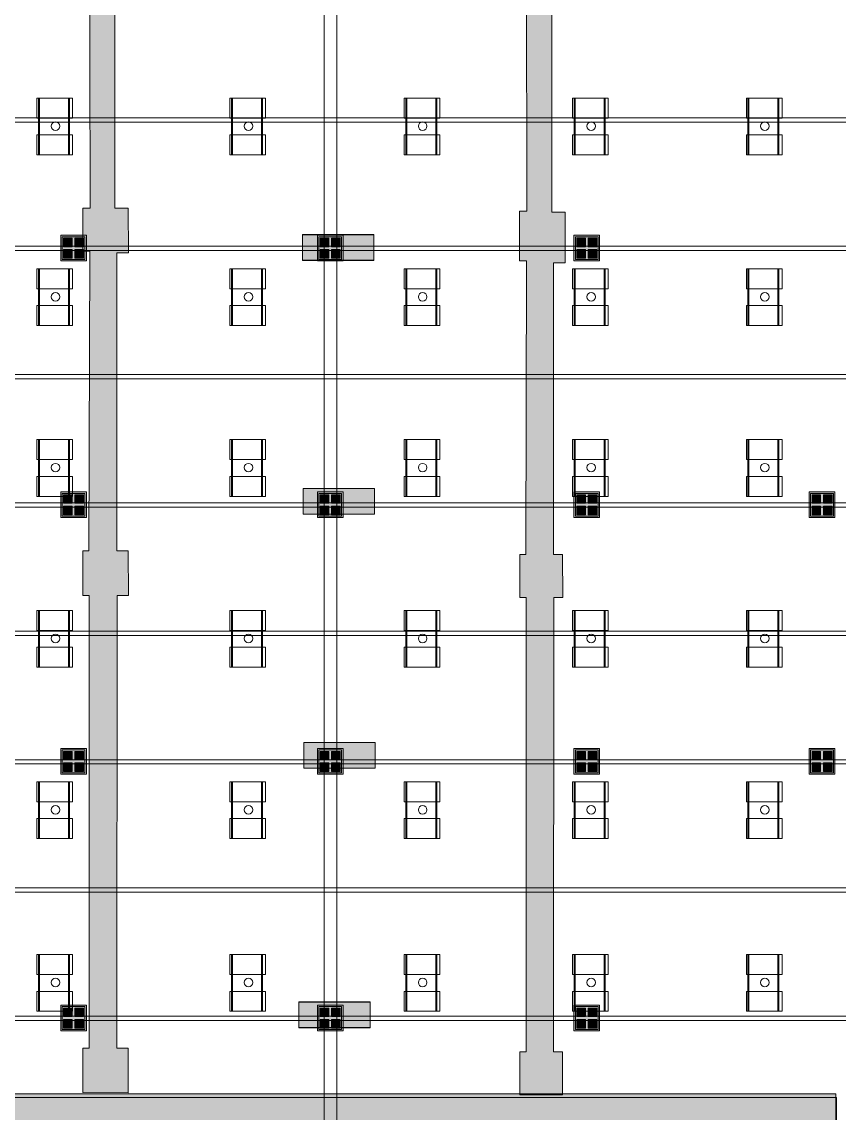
# Model space of a CAD drawing. Header units: inches. Extents: x -10671 to 1761, y -674 to 7170.
# Drawn here: x -5131 to -3984, y 965 to 2496 of the extents above; entities that cross this region are included whole.
import ezdxf

# ---------------------------------------------------------------- set-up
doc = ezdxf.new("R2010")
doc.units = ezdxf.units.IN
doc.header["$LTSCALE"] = 19.2
doc.header["$MEASUREMENT"] = 0
for name, color, linetype, lineweight, true_color in [('DWG-bldg-utility box', 3, 'Continuous', 18, 0x00ff00), ('Venue-Ceiling-HVAC', 7, 'Continuous', 5, 0xbbbbbb), ('Venue-NO HANG ZONE', 7, 'Continuous', 15, 0xdd0000), ('Venue-Rigging Steel-High', 7, 'Continuous', 5, 0x800000), ('Venue-Rigging Steel-Low', 7, 'Continuous', 5, 0x0000dd)]:
    doc.layers.add(name, color=color, linetype=linetype, lineweight=lineweight, true_color=true_color)
doc.layers.add('Venue-Ceiling-Lights', color=7, linetype='Continuous', lineweight=5)
doc.layers.add('Venue-Floor Pockets', color=7, linetype='Continuous', lineweight=5)

# ---------------------------------------------------------------- blocks, each defined once
blk = doc.blocks.new('FLOORBOX')
at = {"layer": 'Venue-Floor Pockets', "linetype": 'Continuous', "lineweight": 0, "true_color": 0xaaaaaa}
blk.add_hatch(color=253, dxfattribs=at).paths.add_polyline_path([(-18, 18), (18, 18), (18, -18), (-18, -18)])
at = {"layer": 'Venue-Floor Pockets', "linetype": 'Continuous', "lineweight": 0, "true_color": 0xbbbbbb}
blk.add_hatch(color=9, dxfattribs=at).paths.add_polyline_path([(-16, 16), (16, 16), (16, -16), (-16, -16)])
at = {"layer": 'Venue-Floor Pockets', "linetype": 'Continuous', "lineweight": 0, "true_color": 0xdddddd}
for points in [[(-14, 14), (-2, 14), (-2, 2), (-14, 2)], [(2, 14), (14, 14), (14, 2), (2, 2)], [(-14, -2), (-2, -2), (-2, -14), (-14, -14)], [(2, -2), (14, -2), (14, -14), (2, -14)]]:
    blk.add_hatch(color=254, dxfattribs=at).paths.add_polyline_path(points)
at = {"layer": 'Venue-Floor Pockets', "color": 7, "linetype": 'Continuous', "lineweight": 5, "flags": 128}
for points in [[(-18, 18), (18, 18), (18, -18), (-18, -18)], [(-16, 16), (16, 16), (16, -16), (-16, -16)], [(-14, 14), (-2, 14), (-2, 2), (-14, 2)], [(2, 14), (14, 14), (14, 2), (2, 2)], [(-14, -2), (-2, -2), (-2, -14), (-14, -14)], [(2, -2), (14, -2), (14, -14), (2, -14)]]:
    blk.add_lwpolyline(points, close=True, dxfattribs=at)
blk = doc.blocks.new('Group-2640-1')
at = {"layer": 'Venue-Ceiling-Lights', "color": 7, "linetype": 'Continuous', "lineweight": 5, "flags": 128}
for points in [[(-5109.6, 2388.8), (-5059.6, 2388.8), (-5059.6, 2360.8), (-5109.6, 2360.8)], [(-5107.6, 2388.8), (-5106.1, 2388.8), (-5106.1, 2309.2), (-5107.6, 2309.2)], [(-5065.5, 2388.8), (-5064, 2388.8), (-5064, 2309.2), (-5065.5, 2309.2)], [(-5109.6, 2337.2), (-5059.6, 2337.2), (-5059.6, 2309.2), (-5109.6, 2309.2)]]:
    blk.add_lwpolyline(points, close=True, dxfattribs=at)
at = {"layer": 'Venue-Ceiling-Lights', "color": 7, "linetype": 'Continuous', "lineweight": 5}
blk.add_circle((-5083.7, 2349.5), 6, dxfattribs=at)
blk = doc.blocks.new('Group-2641-1')
at = {"layer": 'Venue-Ceiling-Lights', "color": 7, "linetype": 'Continuous', "lineweight": 5, "flags": 128}
for points in [[(-4839, 2388.8), (-4789, 2388.8), (-4789, 2360.8), (-4839, 2360.8)], [(-4836.9, 2388.8), (-4835.4, 2388.8), (-4835.4, 2309.2), (-4836.9, 2309.2)], [(-4794.8, 2388.8), (-4793.3, 2388.8), (-4793.3, 2309.2), (-4794.8, 2309.2)], [(-4839, 2337.2), (-4789, 2337.2), (-4789, 2309.2), (-4839, 2309.2)]]:
    blk.add_lwpolyline(points, close=True, dxfattribs=at)
at = {"layer": 'Venue-Ceiling-Lights', "color": 7, "linetype": 'Continuous', "lineweight": 5}
blk.add_circle((-4813, 2349.5), 6, dxfattribs=at)
blk = doc.blocks.new('Group-2642-1')
at = {"layer": 'Venue-Ceiling-Lights', "color": 7, "linetype": 'Continuous', "lineweight": 5, "flags": 128}
for points in [[(-4594.5, 2388.8), (-4544.5, 2388.8), (-4544.5, 2360.8), (-4594.5, 2360.8)], [(-4592.4, 2388.8), (-4590.9, 2388.8), (-4590.9, 2309.2), (-4592.4, 2309.2)], [(-4550.3, 2388.8), (-4548.8, 2388.8), (-4548.8, 2309.2), (-4550.3, 2309.2)], [(-4594.5, 2337.2), (-4544.5, 2337.2), (-4544.5, 2309.2), (-4594.5, 2309.2)]]:
    blk.add_lwpolyline(points, close=True, dxfattribs=at)
at = {"layer": 'Venue-Ceiling-Lights', "color": 7, "linetype": 'Continuous', "lineweight": 5}
blk.add_circle((-4568.6, 2349.5), 6, dxfattribs=at)
blk = doc.blocks.new('Group-2643-1')
at = {"layer": 'Venue-Ceiling-Lights', "color": 7, "linetype": 'Continuous', "lineweight": 5, "flags": 128}
for points in [[(-4358.3, 2388.8), (-4308.3, 2388.8), (-4308.3, 2360.8), (-4358.3, 2360.8)], [(-4356.2, 2388.8), (-4354.7, 2388.8), (-4354.7, 2309.2), (-4356.2, 2309.2)], [(-4314.1, 2388.8), (-4312.6, 2388.8), (-4312.6, 2309.2), (-4314.1, 2309.2)], [(-4358.3, 2337.2), (-4308.3, 2337.2), (-4308.3, 2309.2), (-4358.3, 2309.2)]]:
    blk.add_lwpolyline(points, close=True, dxfattribs=at)
at = {"layer": 'Venue-Ceiling-Lights', "color": 7, "linetype": 'Continuous', "lineweight": 5}
blk.add_circle((-4332.3, 2349.5), 6, dxfattribs=at)
blk = doc.blocks.new('Group-2644-1')
at = {"layer": 'Venue-Ceiling-Lights', "color": 7, "linetype": 'Continuous', "lineweight": 5, "flags": 128}
for points in [[(-4114.5, 2388.8), (-4064.5, 2388.8), (-4064.5, 2360.8), (-4114.5, 2360.8)], [(-4112.4, 2388.8), (-4110.9, 2388.8), (-4110.9, 2309.2), (-4112.4, 2309.2)], [(-4070.3, 2388.8), (-4068.8, 2388.8), (-4068.8, 2309.2), (-4070.3, 2309.2)], [(-4114.5, 2337.2), (-4064.5, 2337.2), (-4064.5, 2309.2), (-4114.5, 2309.2)]]:
    blk.add_lwpolyline(points, close=True, dxfattribs=at)
at = {"layer": 'Venue-Ceiling-Lights', "color": 7, "linetype": 'Continuous', "lineweight": 5}
blk.add_circle((-4088.6, 2349.5), 6, dxfattribs=at)
blk = doc.blocks.new('Group-2649-1')
at = {"layer": 'Venue-Ceiling-Lights', "color": 7, "linetype": 'Continuous', "lineweight": 5, "flags": 128}
for points in [[(-5109.6, 2149.4), (-5059.6, 2149.4), (-5059.6, 2121.4), (-5109.6, 2121.4)], [(-5107.6, 2149.4), (-5106.1, 2149.4), (-5106.1, 2069.8), (-5107.6, 2069.8)], [(-5065.5, 2149.4), (-5064, 2149.4), (-5064, 2069.8), (-5065.5, 2069.8)], [(-5109.6, 2097.8), (-5059.6, 2097.8), (-5059.6, 2069.8), (-5109.6, 2069.8)]]:
    blk.add_lwpolyline(points, close=True, dxfattribs=at)
at = {"layer": 'Venue-Ceiling-Lights', "color": 7, "linetype": 'Continuous', "lineweight": 5}
blk.add_circle((-5083.7, 2110.1), 6, dxfattribs=at)
blk = doc.blocks.new('Group-2650-1')
at = {"layer": 'Venue-Ceiling-Lights', "color": 7, "linetype": 'Continuous', "lineweight": 5, "flags": 128}
for points in [[(-4839, 2149.4), (-4789, 2149.4), (-4789, 2121.4), (-4839, 2121.4)], [(-4836.9, 2149.4), (-4835.4, 2149.4), (-4835.4, 2069.8), (-4836.9, 2069.8)], [(-4794.8, 2149.4), (-4793.3, 2149.4), (-4793.3, 2069.8), (-4794.8, 2069.8)], [(-4839, 2097.8), (-4789, 2097.8), (-4789, 2069.8), (-4839, 2069.8)]]:
    blk.add_lwpolyline(points, close=True, dxfattribs=at)
at = {"layer": 'Venue-Ceiling-Lights', "color": 7, "linetype": 'Continuous', "lineweight": 5}
blk.add_circle((-4813, 2110.1), 6, dxfattribs=at)
blk = doc.blocks.new('Group-2651-1')
at = {"layer": 'Venue-Ceiling-Lights', "color": 7, "linetype": 'Continuous', "lineweight": 5, "flags": 128}
for points in [[(-4594.5, 2149.4), (-4544.5, 2149.4), (-4544.5, 2121.4), (-4594.5, 2121.4)], [(-4592.4, 2149.4), (-4590.9, 2149.4), (-4590.9, 2069.8), (-4592.4, 2069.8)], [(-4550.3, 2149.4), (-4548.8, 2149.4), (-4548.8, 2069.8), (-4550.3, 2069.8)], [(-4594.5, 2097.8), (-4544.5, 2097.8), (-4544.5, 2069.8), (-4594.5, 2069.8)]]:
    blk.add_lwpolyline(points, close=True, dxfattribs=at)
at = {"layer": 'Venue-Ceiling-Lights', "color": 7, "linetype": 'Continuous', "lineweight": 5}
blk.add_circle((-4568.6, 2110.1), 6, dxfattribs=at)
blk = doc.blocks.new('Group-2652-1')
at = {"layer": 'Venue-Ceiling-Lights', "color": 7, "linetype": 'Continuous', "lineweight": 5, "flags": 128}
for points in [[(-4358.3, 2149.4), (-4308.3, 2149.4), (-4308.3, 2121.4), (-4358.3, 2121.4)], [(-4356.2, 2149.4), (-4354.7, 2149.4), (-4354.7, 2069.8), (-4356.2, 2069.8)], [(-4314.1, 2149.4), (-4312.6, 2149.4), (-4312.6, 2069.8), (-4314.1, 2069.8)], [(-4358.3, 2097.8), (-4308.3, 2097.8), (-4308.3, 2069.8), (-4358.3, 2069.8)]]:
    blk.add_lwpolyline(points, close=True, dxfattribs=at)
at = {"layer": 'Venue-Ceiling-Lights', "color": 7, "linetype": 'Continuous', "lineweight": 5}
blk.add_circle((-4332.3, 2110.1), 6, dxfattribs=at)
blk = doc.blocks.new('Group-2653-1')
at = {"layer": 'Venue-Ceiling-Lights', "color": 7, "linetype": 'Continuous', "lineweight": 5, "flags": 128}
for points in [[(-4114.5, 2149.4), (-4064.5, 2149.4), (-4064.5, 2121.4), (-4114.5, 2121.4)], [(-4112.4, 2149.4), (-4110.9, 2149.4), (-4110.9, 2069.8), (-4112.4, 2069.8)], [(-4070.3, 2149.4), (-4068.8, 2149.4), (-4068.8, 2069.8), (-4070.3, 2069.8)], [(-4114.5, 2097.8), (-4064.5, 2097.8), (-4064.5, 2069.8), (-4114.5, 2069.8)]]:
    blk.add_lwpolyline(points, close=True, dxfattribs=at)
at = {"layer": 'Venue-Ceiling-Lights', "color": 7, "linetype": 'Continuous', "lineweight": 5}
blk.add_circle((-4088.6, 2110.1), 6, dxfattribs=at)
blk = doc.blocks.new('Group-2658-1')
at = {"layer": 'Venue-Ceiling-Lights', "color": 7, "linetype": 'Continuous', "lineweight": 5, "flags": 128}
for points in [[(-5109.6, 1909.7), (-5059.6, 1909.7), (-5059.6, 1881.7), (-5109.6, 1881.7)], [(-5107.6, 1909.7), (-5106.1, 1909.7), (-5106.1, 1830.1), (-5107.6, 1830.1)], [(-5065.5, 1909.7), (-5064, 1909.7), (-5064, 1830.1), (-5065.5, 1830.1)], [(-5109.6, 1858.1), (-5059.6, 1858.1), (-5059.6, 1830.1), (-5109.6, 1830.1)]]:
    blk.add_lwpolyline(points, close=True, dxfattribs=at)
at = {"layer": 'Venue-Ceiling-Lights', "color": 7, "linetype": 'Continuous', "lineweight": 5}
blk.add_circle((-5083.7, 1870.4), 6, dxfattribs=at)
blk = doc.blocks.new('Group-2659-1')
at = {"layer": 'Venue-Ceiling-Lights', "color": 7, "linetype": 'Continuous', "lineweight": 5, "flags": 128}
for points in [[(-4839, 1909.7), (-4789, 1909.7), (-4789, 1881.7), (-4839, 1881.7)], [(-4836.9, 1909.7), (-4835.4, 1909.7), (-4835.4, 1830.1), (-4836.9, 1830.1)], [(-4794.8, 1909.7), (-4793.3, 1909.7), (-4793.3, 1830.1), (-4794.8, 1830.1)], [(-4839, 1858.1), (-4789, 1858.1), (-4789, 1830.1), (-4839, 1830.1)]]:
    blk.add_lwpolyline(points, close=True, dxfattribs=at)
at = {"layer": 'Venue-Ceiling-Lights', "color": 7, "linetype": 'Continuous', "lineweight": 5}
blk.add_circle((-4813, 1870.4), 6, dxfattribs=at)
blk = doc.blocks.new('Group-2660-1')
at = {"layer": 'Venue-Ceiling-Lights', "color": 7, "linetype": 'Continuous', "lineweight": 5, "flags": 128}
for points in [[(-4594.5, 1909.7), (-4544.5, 1909.7), (-4544.5, 1881.7), (-4594.5, 1881.7)], [(-4592.4, 1909.7), (-4590.9, 1909.7), (-4590.9, 1830.1), (-4592.4, 1830.1)], [(-4550.3, 1909.7), (-4548.8, 1909.7), (-4548.8, 1830.1), (-4550.3, 1830.1)], [(-4594.5, 1858.1), (-4544.5, 1858.1), (-4544.5, 1830.1), (-4594.5, 1830.1)]]:
    blk.add_lwpolyline(points, close=True, dxfattribs=at)
at = {"layer": 'Venue-Ceiling-Lights', "color": 7, "linetype": 'Continuous', "lineweight": 5}
blk.add_circle((-4568.6, 1870.4), 6, dxfattribs=at)
blk = doc.blocks.new('Group-2661-1')
at = {"layer": 'Venue-Ceiling-Lights', "color": 7, "linetype": 'Continuous', "lineweight": 5, "flags": 128}
for points in [[(-4358.3, 1909.7), (-4308.3, 1909.7), (-4308.3, 1881.7), (-4358.3, 1881.7)], [(-4356.2, 1909.7), (-4354.7, 1909.7), (-4354.7, 1830.1), (-4356.2, 1830.1)], [(-4314.1, 1909.7), (-4312.6, 1909.7), (-4312.6, 1830.1), (-4314.1, 1830.1)], [(-4358.3, 1858.1), (-4308.3, 1858.1), (-4308.3, 1830.1), (-4358.3, 1830.1)]]:
    blk.add_lwpolyline(points, close=True, dxfattribs=at)
at = {"layer": 'Venue-Ceiling-Lights', "color": 7, "linetype": 'Continuous', "lineweight": 5}
blk.add_circle((-4332.3, 1870.4), 6, dxfattribs=at)
blk = doc.blocks.new('Group-2662-1')
at = {"layer": 'Venue-Ceiling-Lights', "color": 7, "linetype": 'Continuous', "lineweight": 5, "flags": 128}
for points in [[(-4114.5, 1909.7), (-4064.5, 1909.7), (-4064.5, 1881.7), (-4114.5, 1881.7)], [(-4112.4, 1909.7), (-4110.9, 1909.7), (-4110.9, 1830.1), (-4112.4, 1830.1)], [(-4070.3, 1909.7), (-4068.8, 1909.7), (-4068.8, 1830.1), (-4070.3, 1830.1)], [(-4114.5, 1858.1), (-4064.5, 1858.1), (-4064.5, 1830.1), (-4114.5, 1830.1)]]:
    blk.add_lwpolyline(points, close=True, dxfattribs=at)
at = {"layer": 'Venue-Ceiling-Lights', "color": 7, "linetype": 'Continuous', "lineweight": 5}
blk.add_circle((-4088.6, 1870.4), 6, dxfattribs=at)
blk = doc.blocks.new('Group-2667-1')
at = {"layer": 'Venue-Ceiling-Lights', "color": 7, "linetype": 'Continuous', "lineweight": 5, "flags": 128}
for points in [[(-5109.6, 1670), (-5059.6, 1670), (-5059.6, 1642), (-5109.6, 1642)], [(-5107.6, 1670), (-5106.1, 1670), (-5106.1, 1590.4), (-5107.6, 1590.4)], [(-5065.5, 1670), (-5064, 1670), (-5064, 1590.4), (-5065.5, 1590.4)], [(-5109.6, 1618.4), (-5059.6, 1618.4), (-5059.6, 1590.4), (-5109.6, 1590.4)]]:
    blk.add_lwpolyline(points, close=True, dxfattribs=at)
at = {"layer": 'Venue-Ceiling-Lights', "color": 7, "linetype": 'Continuous', "lineweight": 5}
blk.add_circle((-5083.7, 1630.7), 6, dxfattribs=at)
blk = doc.blocks.new('Group-2668-1')
at = {"layer": 'Venue-Ceiling-Lights', "color": 7, "linetype": 'Continuous', "lineweight": 5, "flags": 128}
for points in [[(-4839, 1670), (-4789, 1670), (-4789, 1642), (-4839, 1642)], [(-4836.9, 1670), (-4835.4, 1670), (-4835.4, 1590.4), (-4836.9, 1590.4)], [(-4794.8, 1670), (-4793.3, 1670), (-4793.3, 1590.4), (-4794.8, 1590.4)], [(-4839, 1618.4), (-4789, 1618.4), (-4789, 1590.4), (-4839, 1590.4)]]:
    blk.add_lwpolyline(points, close=True, dxfattribs=at)
at = {"layer": 'Venue-Ceiling-Lights', "color": 7, "linetype": 'Continuous', "lineweight": 5}
blk.add_circle((-4813, 1630.7), 6, dxfattribs=at)
blk = doc.blocks.new('Group-2669-1')
at = {"layer": 'Venue-Ceiling-Lights', "color": 7, "linetype": 'Continuous', "lineweight": 5, "flags": 128}
for points in [[(-4594.5, 1670), (-4544.5, 1670), (-4544.5, 1642), (-4594.5, 1642)], [(-4592.4, 1670), (-4590.9, 1670), (-4590.9, 1590.4), (-4592.4, 1590.4)], [(-4550.3, 1670), (-4548.8, 1670), (-4548.8, 1590.4), (-4550.3, 1590.4)], [(-4594.5, 1618.4), (-4544.5, 1618.4), (-4544.5, 1590.4), (-4594.5, 1590.4)]]:
    blk.add_lwpolyline(points, close=True, dxfattribs=at)
at = {"layer": 'Venue-Ceiling-Lights', "color": 7, "linetype": 'Continuous', "lineweight": 5}
blk.add_circle((-4568.6, 1630.7), 6, dxfattribs=at)
blk = doc.blocks.new('Group-2670-1')
at = {"layer": 'Venue-Ceiling-Lights', "color": 7, "linetype": 'Continuous', "lineweight": 5, "flags": 128}
for points in [[(-4358.3, 1670), (-4308.3, 1670), (-4308.3, 1642), (-4358.3, 1642)], [(-4356.2, 1670), (-4354.7, 1670), (-4354.7, 1590.4), (-4356.2, 1590.4)], [(-4314.1, 1670), (-4312.6, 1670), (-4312.6, 1590.4), (-4314.1, 1590.4)], [(-4358.3, 1618.4), (-4308.3, 1618.4), (-4308.3, 1590.4), (-4358.3, 1590.4)]]:
    blk.add_lwpolyline(points, close=True, dxfattribs=at)
at = {"layer": 'Venue-Ceiling-Lights', "color": 7, "linetype": 'Continuous', "lineweight": 5}
blk.add_circle((-4332.3, 1630.7), 6, dxfattribs=at)
blk = doc.blocks.new('Group-2671-1')
at = {"layer": 'Venue-Ceiling-Lights', "color": 7, "linetype": 'Continuous', "lineweight": 5, "flags": 128}
for points in [[(-4114.5, 1670), (-4064.5, 1670), (-4064.5, 1642), (-4114.5, 1642)], [(-4112.4, 1670), (-4110.9, 1670), (-4110.9, 1590.4), (-4112.4, 1590.4)], [(-4070.3, 1670), (-4068.8, 1670), (-4068.8, 1590.4), (-4070.3, 1590.4)], [(-4114.5, 1618.4), (-4064.5, 1618.4), (-4064.5, 1590.4), (-4114.5, 1590.4)]]:
    blk.add_lwpolyline(points, close=True, dxfattribs=at)
at = {"layer": 'Venue-Ceiling-Lights', "color": 7, "linetype": 'Continuous', "lineweight": 5}
blk.add_circle((-4088.6, 1630.7), 6, dxfattribs=at)
blk = doc.blocks.new('Group-2676-1')
at = {"layer": 'Venue-Ceiling-Lights', "color": 7, "linetype": 'Continuous', "lineweight": 5, "flags": 128}
for points in [[(-5109.6, 1429.8), (-5059.6, 1429.8), (-5059.6, 1401.8), (-5109.6, 1401.8)], [(-5107.6, 1429.8), (-5106.1, 1429.8), (-5106.1, 1350.2), (-5107.6, 1350.2)], [(-5065.5, 1429.8), (-5064, 1429.8), (-5064, 1350.2), (-5065.5, 1350.2)], [(-5109.6, 1378.2), (-5059.6, 1378.2), (-5059.6, 1350.2), (-5109.6, 1350.2)]]:
    blk.add_lwpolyline(points, close=True, dxfattribs=at)
at = {"layer": 'Venue-Ceiling-Lights', "color": 7, "linetype": 'Continuous', "lineweight": 5}
blk.add_circle((-5083.7, 1390.5), 6, dxfattribs=at)
blk = doc.blocks.new('Group-2677-1')
at = {"layer": 'Venue-Ceiling-Lights', "color": 7, "linetype": 'Continuous', "lineweight": 5, "flags": 128}
for points in [[(-4839, 1429.8), (-4789, 1429.8), (-4789, 1401.8), (-4839, 1401.8)], [(-4836.9, 1429.8), (-4835.4, 1429.8), (-4835.4, 1350.2), (-4836.9, 1350.2)], [(-4794.8, 1429.8), (-4793.3, 1429.8), (-4793.3, 1350.2), (-4794.8, 1350.2)], [(-4839, 1378.2), (-4789, 1378.2), (-4789, 1350.2), (-4839, 1350.2)]]:
    blk.add_lwpolyline(points, close=True, dxfattribs=at)
at = {"layer": 'Venue-Ceiling-Lights', "color": 7, "linetype": 'Continuous', "lineweight": 5}
blk.add_circle((-4813, 1390.5), 6, dxfattribs=at)
blk = doc.blocks.new('Group-2678-1')
at = {"layer": 'Venue-Ceiling-Lights', "color": 7, "linetype": 'Continuous', "lineweight": 5, "flags": 128}
for points in [[(-4594.5, 1429.8), (-4544.5, 1429.8), (-4544.5, 1401.8), (-4594.5, 1401.8)], [(-4592.4, 1429.8), (-4590.9, 1429.8), (-4590.9, 1350.2), (-4592.4, 1350.2)], [(-4550.3, 1429.8), (-4548.8, 1429.8), (-4548.8, 1350.2), (-4550.3, 1350.2)], [(-4594.5, 1378.2), (-4544.5, 1378.2), (-4544.5, 1350.2), (-4594.5, 1350.2)]]:
    blk.add_lwpolyline(points, close=True, dxfattribs=at)
at = {"layer": 'Venue-Ceiling-Lights', "color": 7, "linetype": 'Continuous', "lineweight": 5}
blk.add_circle((-4568.6, 1390.5), 6, dxfattribs=at)
blk = doc.blocks.new('Group-2679-1')
at = {"layer": 'Venue-Ceiling-Lights', "color": 7, "linetype": 'Continuous', "lineweight": 5, "flags": 128}
for points in [[(-4358.3, 1429.8), (-4308.3, 1429.8), (-4308.3, 1401.8), (-4358.3, 1401.8)], [(-4356.2, 1429.8), (-4354.7, 1429.8), (-4354.7, 1350.2), (-4356.2, 1350.2)], [(-4314.1, 1429.8), (-4312.6, 1429.8), (-4312.6, 1350.2), (-4314.1, 1350.2)], [(-4358.3, 1378.2), (-4308.3, 1378.2), (-4308.3, 1350.2), (-4358.3, 1350.2)]]:
    blk.add_lwpolyline(points, close=True, dxfattribs=at)
at = {"layer": 'Venue-Ceiling-Lights', "color": 7, "linetype": 'Continuous', "lineweight": 5}
blk.add_circle((-4332.3, 1390.5), 6, dxfattribs=at)
blk = doc.blocks.new('Group-2680-1')
at = {"layer": 'Venue-Ceiling-Lights', "color": 7, "linetype": 'Continuous', "lineweight": 5, "flags": 128}
for points in [[(-4114.5, 1429.8), (-4064.5, 1429.8), (-4064.5, 1401.8), (-4114.5, 1401.8)], [(-4112.4, 1429.8), (-4110.9, 1429.8), (-4110.9, 1350.2), (-4112.4, 1350.2)], [(-4070.3, 1429.8), (-4068.8, 1429.8), (-4068.8, 1350.2), (-4070.3, 1350.2)], [(-4114.5, 1378.2), (-4064.5, 1378.2), (-4064.5, 1350.2), (-4114.5, 1350.2)]]:
    blk.add_lwpolyline(points, close=True, dxfattribs=at)
at = {"layer": 'Venue-Ceiling-Lights', "color": 7, "linetype": 'Continuous', "lineweight": 5}
blk.add_circle((-4088.6, 1390.5), 6, dxfattribs=at)
blk = doc.blocks.new('Group-2685-1')
at = {"layer": 'Venue-Ceiling-Lights', "color": 7, "linetype": 'Continuous', "lineweight": 5, "flags": 128}
for points in [[(-5109.6, 1187.3), (-5059.6, 1187.3), (-5059.6, 1159.3), (-5109.6, 1159.3)], [(-5107.6, 1187.3), (-5106.1, 1187.3), (-5106.1, 1107.7), (-5107.6, 1107.7)], [(-5065.5, 1187.3), (-5064, 1187.3), (-5064, 1107.7), (-5065.5, 1107.7)], [(-5109.6, 1135.7), (-5059.6, 1135.7), (-5059.6, 1107.7), (-5109.6, 1107.7)]]:
    blk.add_lwpolyline(points, close=True, dxfattribs=at)
at = {"layer": 'Venue-Ceiling-Lights', "color": 7, "linetype": 'Continuous', "lineweight": 5}
blk.add_circle((-5083.7, 1148), 6, dxfattribs=at)
blk = doc.blocks.new('Group-2686-1')
at = {"layer": 'Venue-Ceiling-Lights', "color": 7, "linetype": 'Continuous', "lineweight": 5, "flags": 128}
for points in [[(-4839, 1187.3), (-4789, 1187.3), (-4789, 1159.3), (-4839, 1159.3)], [(-4836.9, 1187.3), (-4835.4, 1187.3), (-4835.4, 1107.7), (-4836.9, 1107.7)], [(-4794.8, 1187.3), (-4793.3, 1187.3), (-4793.3, 1107.7), (-4794.8, 1107.7)], [(-4839, 1135.7), (-4789, 1135.7), (-4789, 1107.7), (-4839, 1107.7)]]:
    blk.add_lwpolyline(points, close=True, dxfattribs=at)
at = {"layer": 'Venue-Ceiling-Lights', "color": 7, "linetype": 'Continuous', "lineweight": 5}
blk.add_circle((-4813, 1148), 6, dxfattribs=at)
blk = doc.blocks.new('Group-2687-1')
at = {"layer": 'Venue-Ceiling-Lights', "color": 7, "linetype": 'Continuous', "lineweight": 5, "flags": 128}
for points in [[(-4594.5, 1187.3), (-4544.5, 1187.3), (-4544.5, 1159.3), (-4594.5, 1159.3)], [(-4592.4, 1187.3), (-4590.9, 1187.3), (-4590.9, 1107.7), (-4592.4, 1107.7)], [(-4550.3, 1187.3), (-4548.8, 1187.3), (-4548.8, 1107.7), (-4550.3, 1107.7)], [(-4594.5, 1135.7), (-4544.5, 1135.7), (-4544.5, 1107.7), (-4594.5, 1107.7)]]:
    blk.add_lwpolyline(points, close=True, dxfattribs=at)
at = {"layer": 'Venue-Ceiling-Lights', "color": 7, "linetype": 'Continuous', "lineweight": 5}
blk.add_circle((-4568.6, 1148), 6, dxfattribs=at)
blk = doc.blocks.new('Group-2688-1')
at = {"layer": 'Venue-Ceiling-Lights', "color": 7, "linetype": 'Continuous', "lineweight": 5, "flags": 128}
for points in [[(-4358.3, 1187.3), (-4308.3, 1187.3), (-4308.3, 1159.3), (-4358.3, 1159.3)], [(-4356.2, 1187.3), (-4354.7, 1187.3), (-4354.7, 1107.7), (-4356.2, 1107.7)], [(-4314.1, 1187.3), (-4312.6, 1187.3), (-4312.6, 1107.7), (-4314.1, 1107.7)], [(-4358.3, 1135.7), (-4308.3, 1135.7), (-4308.3, 1107.7), (-4358.3, 1107.7)]]:
    blk.add_lwpolyline(points, close=True, dxfattribs=at)
at = {"layer": 'Venue-Ceiling-Lights', "color": 7, "linetype": 'Continuous', "lineweight": 5}
blk.add_circle((-4332.3, 1148), 6, dxfattribs=at)
blk = doc.blocks.new('Group-2689-1')
at = {"layer": 'Venue-Ceiling-Lights', "color": 7, "linetype": 'Continuous', "lineweight": 5, "flags": 128}
for points in [[(-4114.5, 1187.3), (-4064.5, 1187.3), (-4064.5, 1159.3), (-4114.5, 1159.3)], [(-4112.4, 1187.3), (-4110.9, 1187.3), (-4110.9, 1107.7), (-4112.4, 1107.7)], [(-4070.3, 1187.3), (-4068.8, 1187.3), (-4068.8, 1107.7), (-4070.3, 1107.7)], [(-4114.5, 1135.7), (-4064.5, 1135.7), (-4064.5, 1107.7), (-4114.5, 1107.7)]]:
    blk.add_lwpolyline(points, close=True, dxfattribs=at)
at = {"layer": 'Venue-Ceiling-Lights', "color": 7, "linetype": 'Continuous', "lineweight": 5}
blk.add_circle((-4088.6, 1148), 6, dxfattribs=at)

msp = doc.modelspace()

# ---------------------------------------------------------------- hatches: boundary and pattern name
at = {"layer": 'Venue-Ceiling-HVAC', "linetype": 'Continuous', "lineweight": 0, "true_color": 0xbbbbbb}
for points in [[(-4711.6, 3919.8), (-5000.1, 3919.8), (-5000.4, 3919.7), (-5036.7, 3919.8), (-5036.2, 3650.1), (-5045.5, 3649.9), (-5045.5, 3587.4), (-5036.2, 3587.4), (-5036.2, 3503.3), (-5036.2, 2956.7), (-5045.5, 2956.7), (-5045.9, 2894), (-5036.2, 2894), (-5035, 2234.2), (-5045.5, 2234.2), (-5045.5, 2174.2), (-5035.6, 2174.2), (-5036.8, 1753.5), (-5045.5, 1753.5), (-5045.5, 1690.8), (-5036.2, 1690.8), (-5036.2, 1055.9), (-5045.5, 1055.9), (-5045.5, 993.9), (-4981.9, 993.2), (-4981.9, 1055.9), (-4997.8, 1055.9), (-4997.3, 1690.8), (-4981.4, 1690.8), (-4981.5, 1753.5), (-4997.8, 1753.5), (-4997.8, 2171.5), (-4981.3, 2171.5), (-4981.5, 2234.2), (-5000.3, 2234.2), (-5000.3, 2894), (-4981.8, 2894), (-4981.8, 2956.7), (-4997.9, 2956.7), (-4997.8, 3587.4), (-4981.9, 3587.4), (-4981.9, 3650.1), (-4997.8, 3650.1), (-4997.8, 3882.4), (-4711.6, 3882.4)], [(-4384.3, 3906), (-4423.9, 3906.1), (-4423.6, 3644.6), (-4432.9, 3644.4), (-4432.8, 3582.4), (-4423.5, 3582.4), (-4423.4, 3489.6), (-4423.4, 2949.7), (-4432.7, 2949.7), (-4433.1, 2894.7), (-4423.4, 2894.7), (-4422.3, 2230.3), (-4432.7, 2230.3), (-4432.7, 2160.5), (-4422.9, 2160.5), (-4424, 1748.3), (-4432.2, 1748.3), (-4432.2, 1688.2), (-4423.4, 1688.2), (-4423.4, 1050.7), (-4432.1, 1050.7), (-4432.1, 990.7), (-4372.2, 990.7), (-4372.2, 1050.7), (-4385.1, 1050.7), (-4384.5, 1688.1), (-4372.1, 1688.1), (-4372.3, 1748.3), (-4385, 1748.3), (-4385, 2157.8), (-4368.6, 2157.8), (-4368.8, 2228.9), (-4387.5, 2228.9), (-4387.5, 2894.7), (-4369.1, 2894.7), (-4369.1, 2951), (-4385.1, 2951), (-4385.1, 3582.8), (-4369.1, 3582.8), (-4369.1, 3644.5), (-4385, 3644.5)]]:
    msp.add_hatch(color=9, dxfattribs=at).paths.add_polyline_path(points)
at = {"layer": 'Venue-NO HANG ZONE', "linetype": 'Continuous', "lineweight": 0}
for points in [[(-4737.1, 2161.4), (-4737.1, 2197.4), (-4637.1, 2197.4), (-4637.1, 2161.4)], [(-4736.2, 1805.1), (-4736.2, 1841.1), (-4636.2, 1841.1), (-4636.2, 1805.1)], [(-4735.4, 1448.8), (-4735.4, 1484.8), (-4635.4, 1484.8), (-4635.4, 1448.8)], [(-4742.2, 1084.8), (-4742.2, 1120.8), (-4642.2, 1120.8), (-4642.2, 1084.8)], [(-5758.1, 736.7), (-5758.1, 992.1), (-3988.8, 992.1), (-3988.8, 736.7)], [(-5757.5, 731.3), (-5757.5, 986.7), (-3988.1, 986.7), (-3988.1, 731.3)]]:
    msp.add_hatch(color=7, dxfattribs=at).paths.add_polyline_path(points)

# ---------------------------------------------------------------- linework, layer by layer
at = {"layer": 'Venue-Ceiling-HVAC', "flags": 128}
for points in [[(-5036.2, 2894), (-5035, 2234.2), (-5045.5, 2234.2), (-5045.5, 2174.2), (-5035.6, 2174.2), (-5036.8, 1753.5), (-5045.5, 1753.5), (-5045.5, 1690.8), (-5036.2, 1690.8), (-5036.2, 1055.9), (-5045.5, 1055.9), (-5045.5, 993.9), (-4981.9, 993.2), (-4981.9, 1055.9), (-4997.8, 1055.9), (-4997.3, 1690.8), (-4981.4, 1690.8), (-4981.5, 1753.5), (-4997.8, 1753.5), (-4997.8, 2171.5), (-4981.3, 2171.5), (-4981.5, 2234.2), (-5000.3, 2234.2), (-5000.3, 2894)], [(-4423.4, 2894.7), (-4422.3, 2230.3), (-4432.7, 2230.3), (-4432.7, 2160.5), (-4422.9, 2160.5), (-4424, 1748.3), (-4432.2, 1748.3), (-4432.2, 1688.2), (-4423.4, 1688.2), (-4423.4, 1050.7), (-4432.1, 1050.7), (-4432.1, 990.7), (-4372.2, 990.7), (-4372.2, 1050.7), (-4385.1, 1050.7), (-4384.5, 1688.1), (-4372.1, 1688.1), (-4372.3, 1748.3), (-4385, 1748.3), (-4385, 2157.8), (-4368.6, 2157.8), (-4368.8, 2228.9), (-4387.5, 2228.9), (-4387.5, 2894.7)]]:
    msp.add_lwpolyline(points, dxfattribs=at)
at = {"layer": 'Venue-NO HANG ZONE', "flags": 128}
for points in [[(-4737.1, 2161.4), (-4737.1, 2197.4), (-4637.1, 2197.4), (-4637.1, 2161.4)], [(-4736.2, 1805.1), (-4736.2, 1841.1), (-4636.2, 1841.1), (-4636.2, 1805.1)], [(-4735.4, 1448.8), (-4735.4, 1484.8), (-4635.4, 1484.8), (-4635.4, 1448.8)], [(-4742.2, 1084.8), (-4742.2, 1120.8), (-4642.2, 1120.8), (-4642.2, 1084.8)], [(-5758.1, 736.7), (-5758.1, 992.1), (-3988.8, 992.1), (-3988.8, 736.7)], [(-5757.5, 731.3), (-5757.5, 986.7), (-3988.1, 986.7), (-3988.1, 731.3)]]:
    msp.add_lwpolyline(points, close=True, dxfattribs=at)
at = {"layer": 'Venue-NO HANG ZONE'}
for points in [[(-4737.2, 2161.1, 1), (-4737.2, 2197.1, 1), (-4637.2, 2197.1, 1), (-4637.2, 2161.1, 1)], [(-4737.2, 2161.1), (-4737.2, 2197.1), (-4637.2, 2197.1), (-4637.2, 2161.1)], [(-4737.2, 2197.1), (-4737.2, 2197.1, 1), (-4637.2, 2197.1, 1), (-4637.2, 2197.1)], [(-4737.2, 2161.1), (-4737.2, 2161.1, 1), (-4737.2, 2197.1, 1), (-4737.2, 2197.1)], [(-4637.2, 2197.1), (-4637.2, 2197.1, 1), (-4637.2, 2161.1, 1), (-4637.2, 2161.1)], [(-4637.2, 2161.1), (-4637.2, 2161.1, 1), (-4737.2, 2161.1, 1), (-4737.2, 2161.1)], [(-4736.3, 1804.9, 1), (-4736.3, 1840.9, 1), (-4636.3, 1840.9, 1), (-4636.3, 1804.9, 1)], [(-4736.3, 1804.9), (-4736.3, 1840.9), (-4636.3, 1840.9), (-4636.3, 1804.9)], [(-4736.3, 1840.9), (-4736.3, 1840.9, 1), (-4636.3, 1840.9, 1), (-4636.3, 1840.9)], [(-4736.3, 1804.9), (-4736.3, 1804.9, 1), (-4736.3, 1840.9, 1), (-4736.3, 1840.9)], [(-4636.3, 1840.9), (-4636.3, 1840.9, 1), (-4636.3, 1804.9, 1), (-4636.3, 1804.9)], [(-4636.3, 1804.9), (-4636.3, 1804.9, 1), (-4736.3, 1804.9, 1), (-4736.3, 1804.9)], [(-4735.4, 1448.6, 1), (-4735.4, 1484.6, 1), (-4635.4, 1484.6, 1), (-4635.4, 1448.6, 1)], [(-4735.4, 1448.6), (-4735.4, 1484.6), (-4635.4, 1484.6), (-4635.4, 1448.6)], [(-4735.4, 1484.6), (-4735.4, 1484.6, 1), (-4635.4, 1484.6, 1), (-4635.4, 1484.6)], [(-4735.4, 1448.6), (-4735.4, 1448.6, 1), (-4735.4, 1484.6, 1), (-4735.4, 1484.6)], [(-4635.4, 1484.6), (-4635.4, 1484.6, 1), (-4635.4, 1448.6, 1), (-4635.4, 1448.6)], [(-4635.4, 1448.6), (-4635.4, 1448.6, 1), (-4735.4, 1448.6, 1), (-4735.4, 1448.6)], [(-4742.3, 1084.6, 1), (-4742.3, 1120.6, 1), (-4642.3, 1120.6, 1), (-4642.3, 1084.6, 1)], [(-4742.3, 1084.6), (-4742.3, 1120.6), (-4642.3, 1120.6), (-4642.3, 1084.6)], [(-4742.3, 1120.6), (-4742.3, 1120.6, 1), (-4642.3, 1120.6, 1), (-4642.3, 1120.6)], [(-4742.3, 1084.6), (-4742.3, 1084.6, 1), (-4742.3, 1120.6, 1), (-4742.3, 1120.6)], [(-4642.3, 1120.6), (-4642.3, 1120.6, 1), (-4642.3, 1084.6, 1), (-4642.3, 1084.6)], [(-4642.3, 1084.6), (-4642.3, 1084.6, 1), (-4742.3, 1084.6, 1), (-4742.3, 1084.6)]]:
    msp.add_3dface(points, dxfattribs=at)
at = {"layer": 'Venue-Rigging Steel-High'}
for p, q in [((-3974.7, 2361.1), (-6109.9, 2361.1)), ((-3974.7, 2355.1), (-6109.9, 2355.1)), ((-3974.7, 2181), (-6109.9, 2181)), ((-3974.7, 2175), (-6109.9, 2175)), ((-3974.7, 2001), (-6109.9, 2001)), ((-3974.7, 1995), (-6109.9, 1995)), ((-3974.7, 1821), (-6109.9, 1821)), ((-3974.7, 1815), (-6109.9, 1815)), ((-3974.7, 1641), (-6109.9, 1641)), ((-3974.7, 1635), (-6109.9, 1635)), ((-3974.7, 1460.7), (-6109.9, 1460.7)), ((-3974.7, 1454.7), (-6109.9, 1454.7)), ((-3974.7, 1281), (-6109.9, 1281)), ((-3974.7, 1275), (-6109.9, 1275)), ((-3974.7, 1101), (-6109.9, 1101)), ((-3974.7, 1095), (-6109.9, 1095))]:
    msp.add_line(p, q, dxfattribs=at)
at = {"layer": 'Venue-Rigging Steel-Low'}
for p, q in [((-4706.9, 752.9), (-4706.9, 3963.1)), ((-4688.9, 752.9), (-4688.9, 3963.1))]:
    msp.add_line(p, q, dxfattribs=at)

# ---------------------------------------------------------------- block references
at = {"layer": 'DWG-bldg-utility box', "rotation": 90}
for p in [(-5058.3, 2178.3), (-4698.3, 2178.3), (-4338.3, 2178.3), (-5058.3, 1818.3), (-4698.3, 1818.3), (-4338.3, 1818.3), (-5058.3, 1458.3), (-4698.3, 1458.3), (-4338.3, 1458.3), (-5058.3, 1098.3), (-4698.3, 1098.3), (-4338.3, 1098.3)]:
    msp.add_blockref('FLOORBOX', p, dxfattribs=at)
at = {"layer": 'DWG-bldg-utility box', "xscale": -1, "rotation": 270}
for p in [(-4008.3, 1818.3), (-4008.3, 1458.3)]:
    msp.add_blockref('FLOORBOX', p, dxfattribs=at)
at = {"layer": 'Venue-Ceiling-Lights', "color": 7}
for name in ['Group-2640-1', 'Group-2641-1', 'Group-2642-1', 'Group-2643-1', 'Group-2644-1', 'Group-2649-1', 'Group-2650-1', 'Group-2651-1', 'Group-2652-1', 'Group-2653-1', 'Group-2658-1', 'Group-2659-1', 'Group-2660-1', 'Group-2661-1', 'Group-2662-1', 'Group-2667-1', 'Group-2668-1', 'Group-2669-1', 'Group-2670-1', 'Group-2671-1', 'Group-2676-1', 'Group-2677-1', 'Group-2678-1', 'Group-2679-1', 'Group-2680-1', 'Group-2685-1', 'Group-2686-1', 'Group-2687-1', 'Group-2688-1', 'Group-2689-1']:
    msp.add_blockref(name, (0, 0), dxfattribs=at)

doc.saveas('drawing.dxf')
